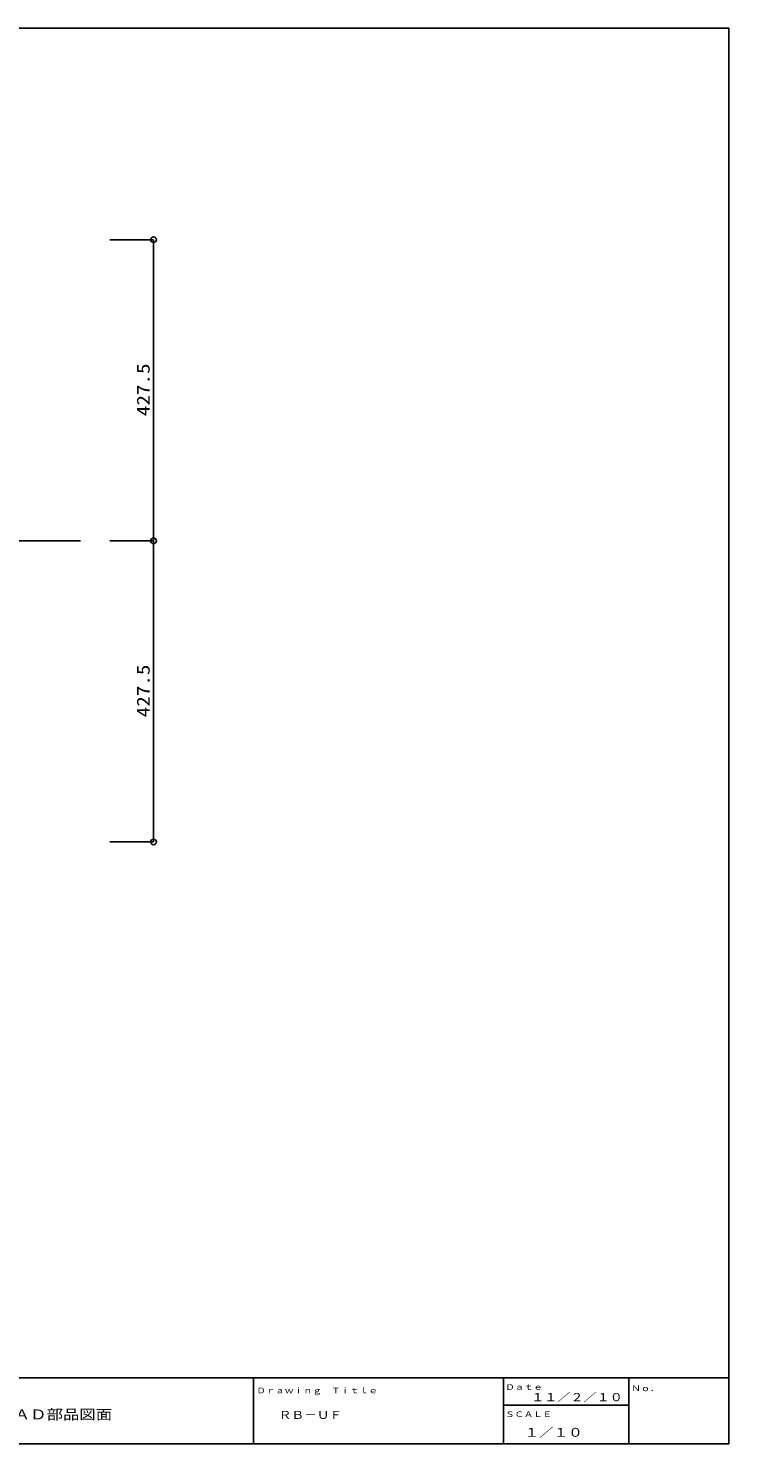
# Model space of a CAD drawing. Units: millimetres at full size. Extents: x -1447 to 1447, y -1005 to 1005.
# Drawn here: x 452 to 1447, y -1005 to 1005 of the extents above; entities that cross this region are included whole.
import ezdxf
from ezdxf.enums import TextEntityAlignment as Align

# ---------------------------------------------------------------- set-up
doc = ezdxf.new("R2010")
doc.units = ezdxf.units.MM
doc.header["$LTSCALE"] = 10
doc.layers.add('0-1___', color=134, linetype='Continuous')
doc.layers.add('F-F', color=134, linetype='Continuous')
doc.styles.add('ＭＳ ゴシック', font='')
doc.styles.get('ＭＳ ゴシック').set_extended_font_data('MS Gothic')

msp = doc.modelspace()

# ---------------------------------------------------------------- linework, layer by layer
at = {"layer": '0-1___', "color": 3}
for p, q in [((-1396.93, -911.25), (1446.63, -911.25)), ((772.13, -911.25), (772.13, -1003.28)), ((1304.63, -911.25), (1304.63, -1003.28))]:
    msp.add_line(p, q, dxfattribs=at)
at = {"layer": '0-1___'}
for p, q in [((1127.13, -911.25), (1127.13, -1003.28)), ((1127.13, -950.17), (1304.63, -950.17))]:
    msp.add_line(p, q, dxfattribs=at)
at = {"layer": '0-1___', "color": 3}
msp.add_lwpolyline([(-1446.63, 1004.65), (1446.63, 1004.65), (1446.63, -1004.65), (-1446.63, -1004.65)], close=True, dxfattribs=at)
msp.add_lwpolyline([(-1446.63, -911.25), (1446.63, -911.25), (1446.63, -1003.28)], dxfattribs=at)
at = {"layer": 'F-F', "color": 4}
for p, q in [((567.97, 704.58), (630.12, 704.58)), ((630.12, 277.08), (630.12, 704.58)), ((567.97, 277.08), (630.12, 277.08)), ((567.97, 277.08), (630.12, 277.08)), ((630.12, -150.42), (630.12, 277.08)), ((567.97, -150.42), (630.12, -150.42))]:
    msp.add_line(p, q, dxfattribs=at)
at = {"layer": 'F-F', "color": 7}
msp.add_line((526.58, 277.08), (-554.88, 277.08), dxfattribs=at)
at = {"layer": 'F-F', "color": 4}
for centre in [(630.12, 704.58), (630.12, 277.08), (630.12, 277.08), (630.12, -150.42)]:
    msp.add_circle(centre, 4, dxfattribs=at)

# ---------------------------------------------------------------- texts
at = {"layer": '0-1___', "style": 'ＭＳ ゴシック', "width": 1.2}
for s, height, p in [('Ｄａｔｅ', 7.89, (1129.59, -930.65)), ('Ｎｏ．', 7.89, (1308.53, -932.44)), ('Ｄｒａｗｉｎｇ\u3000Ｔｉｔｌｅ', 7.89, (776.19, -935.51)), ('１１／２／１０', 11.36, (1166.19, -947.76)), ('ＳＬＴ\u3000ＣＡＤ部品図面', 14.23, (315.18, -974.48)), ('ＲＢ－ＵＦ', 11, (807.87, -972.67)), ('ＳＣＡＬＥ', 7.89, (1129.38, -969.24)), ('１／１０', 12.62, (1156.8, -998.64))]:
    msp.add_text(s, height=height, dxfattribs=at).set_placement(p, align=Align.BOTTOM_LEFT)
at = {"layer": 'F-F', "color": 4, "style": 'ＭＳ ゴシック', "width": 1.2}
for p in [(630.12, 454.06), (630.12, 26.56)]:
    msp.add_text('427.5', height=18.33, rotation=90, dxfattribs=at).set_placement(p, align=Align.BOTTOM_LEFT)

doc.saveas('drawing.dxf')
